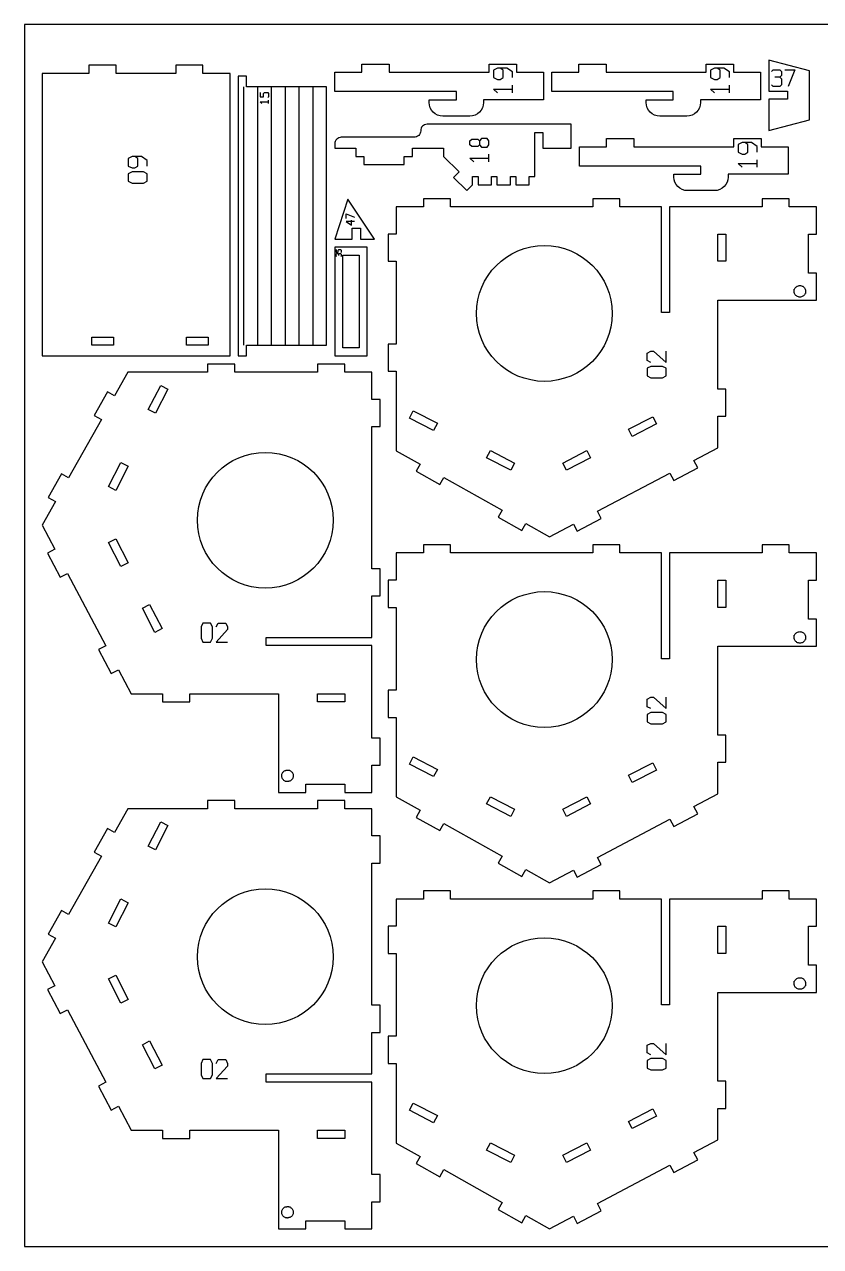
# Model space of a CAD drawing. Header units: millimetres. Extents: x 0 to 450, y 0 to 450.
# Drawn here: x 0 to 293.2, y 0 to 450 of the extents above; entities that cross this region are included whole.
import ezdxf

# ---------------------------------------------------------------- set-up
doc = ezdxf.new("R2010")
doc.units = ezdxf.units.MM
for name, color, linetype in [('CUT', 1, 'Continuous'), ('ENGRAVE', 5, 'Continuous'), ('SHEET', 8, 'Continuous')]:
    doc.layers.add(name, color=color, linetype=linetype)

msp = doc.modelspace()

# ---------------------------------------------------------------- linework, layer by layer
at = {"layer": 'CUT'}
for p, q in [((289.05, 432.95), (274.09, 436.88)), ((274.09, 436.88), (274.09, 425.44)), ((33.77, 434.95), (23.77, 434.95)), ((23.77, 434.95), (23.77, 431.95)), ((33.77, 431.95), (33.77, 434.95)), ((65.71, 434.95), (55.7, 434.95)), ((55.7, 434.95), (55.7, 431.95)), ((65.71, 431.95), (65.71, 434.95)), ((114.29, 425.25), (114.29, 432.42)), ((114.29, 432.42), (124.29, 432.42)), ((124.29, 432.42), (124.29, 435.42)), ((124.29, 435.42), (134.3, 435.42)), ((134.3, 435.42), (134.3, 432.42)), ((134.3, 432.42), (171.19, 432.42)), ((171.19, 432.42), (171.19, 435.42)), ((171.19, 435.42), (181.19, 435.42)), ((181.19, 435.42), (181.19, 432.42)), ((181.19, 432.42), (191.19, 432.42)), ((191.19, 432.42), (191.19, 422.25)), ((194.19, 425.25), (194.19, 432.42)), ((194.19, 432.42), (204.19, 432.42)), ((204.19, 432.42), (204.19, 435.42)), ((204.19, 435.42), (214.2, 435.42)), ((214.2, 435.42), (214.2, 432.42)), ((214.2, 432.42), (251.09, 432.42)), ((251.09, 432.42), (251.09, 435.42)), ((251.09, 435.42), (261.09, 435.42)), ((261.09, 435.42), (261.09, 432.42)), ((261.09, 432.42), (271.09, 432.42)), ((271.09, 432.42), (271.09, 422.25)), ((289.05, 414.92), (289.05, 432.95)), ((23.77, 431.95), (6.5, 431.95)), ((6.5, 431.95), (6.5, 327.94)), ((55.7, 431.95), (33.77, 431.95)), ((75.71, 431.95), (65.71, 431.95)), ((75.71, 327.94), (75.71, 431.95)), ((78.71, 431), (78.71, 327.94)), ((81.71, 431), (78.71, 431)), ((81.71, 426.99), (81.71, 431)), ((80.71, 426.99), (80.71, 331.94)), ((111.29, 426.99), (81.71, 426.99)), ((85.81, 426.99), (85.81, 331.94)), ((90.9, 426.99), (90.9, 331.94)), ((96, 426.99), (96, 331.94)), ((101.1, 426.99), (101.1, 331.94)), ((106.19, 426.99), (106.19, 331.94)), ((111.29, 331.94), (111.29, 426.99)), ((159.04, 425.25), (114.29, 425.25)), ((159.04, 422.25), (159.04, 425.25)), ((238.94, 425.25), (194.19, 425.25)), ((238.94, 422.25), (238.94, 425.25)), ((274.09, 425.44), (280.96, 425.44)), ((280.96, 425.44), (280.96, 422.44)), ((149.04, 421.25), (149.04, 422.25)), ((149.04, 422.25), (159.04, 422.25)), ((149.14, 420.27), (149.04, 421.25)), ((149.42, 419.33), (149.14, 420.27)), ((149.88, 418.47), (149.42, 419.33)), ((168.66, 419.33), (168.2, 418.47)), ((168.95, 420.27), (168.66, 419.33)), ((169.04, 421.25), (168.95, 420.27)), ((169.04, 422.25), (169.04, 421.25)), ((191.19, 422.25), (169.04, 422.25)), ((228.94, 421.25), (228.94, 422.25)), ((228.94, 422.25), (238.94, 422.25)), ((229.04, 420.27), (228.94, 421.25)), ((229.32, 419.33), (229.04, 420.27)), ((229.78, 418.47), (229.32, 419.33)), ((248.56, 419.33), (248.1, 418.47)), ((248.85, 420.27), (248.56, 419.33)), ((248.94, 421.25), (248.85, 420.27)), ((248.94, 422.25), (248.94, 421.25)), ((271.09, 422.25), (248.94, 422.25)), ((274.09, 422.44), (274.09, 410.99)), ((280.96, 422.44), (274.09, 422.44)), ((150.5, 417.71), (149.88, 418.47)), ((151.26, 417.09), (150.5, 417.71)), ((152.13, 416.63), (151.26, 417.09)), ((153.06, 416.34), (152.13, 416.63)), ((154.04, 416.25), (153.06, 416.34)), ((164.04, 416.25), (154.04, 416.25)), ((165.02, 416.34), (164.04, 416.25)), ((165.96, 416.63), (165.02, 416.34)), ((166.82, 417.09), (165.96, 416.63)), ((167.58, 417.71), (166.82, 417.09)), ((168.2, 418.47), (167.58, 417.71)), ((230.4, 417.71), (229.78, 418.47)), ((231.16, 417.09), (230.4, 417.71)), ((232.03, 416.63), (231.16, 417.09)), ((232.96, 416.34), (232.03, 416.63)), ((233.94, 416.25), (232.96, 416.34)), ((243.94, 416.25), (233.94, 416.25)), ((244.92, 416.34), (243.94, 416.25)), ((245.86, 416.63), (244.92, 416.34)), ((246.72, 417.09), (245.86, 416.63)), ((247.48, 417.71), (246.72, 417.09)), ((248.1, 418.47), (247.48, 417.71)), ((274.09, 410.99), (289.05, 414.92)), ((145.46, 409.5), (145.17, 409.14)), ((145.69, 409.92), (145.46, 409.5)), ((145.82, 410.37), (145.69, 409.92)), ((145.91, 410.85), (145.82, 410.37)), ((146.05, 411.77), (145.91, 411.31)), ((145.91, 411.31), (145.91, 410.85)), ((146.27, 412.18), (146.05, 411.77)), ((146.57, 412.54), (146.27, 412.18)), ((146.94, 412.84), (146.57, 412.54)), ((147.35, 413.06), (146.94, 412.84)), ((147.8, 413.2), (147.35, 413.06)), ((148.27, 413.25), (147.8, 413.2)), ((201.37, 413.25), (148.27, 413.25)), ((187.92, 410.25), (190.92, 410.25)), ((187.92, 393.96), (187.92, 410.25)), ((190.92, 410.25), (190.92, 404.44)), ((201.37, 404.44), (201.37, 413.25)), ((114.34, 406.5), (114.29, 406.04)), ((114.29, 406.04), (114.29, 404.44)), ((114.48, 406.95), (114.34, 406.5)), ((114.7, 407.37), (114.48, 406.95)), ((115, 407.73), (114.7, 407.37)), ((115.36, 408.03), (115, 407.73)), ((115.78, 408.25), (115.36, 408.03)), ((116.23, 408.39), (115.78, 408.25)), ((116.69, 408.44), (116.23, 408.39)), ((143.47, 408.44), (116.69, 408.44)), ((143.94, 408.48), (143.47, 408.44)), ((144.39, 408.62), (143.94, 408.48)), ((144.8, 408.84), (144.39, 408.62)), ((145.17, 409.14), (144.8, 408.84)), ((214.37, 404.99), (214.37, 407.99)), ((214.37, 407.99), (224.37, 407.99)), ((224.37, 407.99), (224.37, 404.99)), ((261.27, 404.99), (261.27, 407.99)), ((261.27, 407.99), (271.27, 407.99)), ((271.27, 407.99), (271.27, 404.99)), ((114.29, 404.44), (121.99, 404.44)), ((121.99, 404.44), (121.99, 401.43)), ((121.99, 401.43), (125, 401.43)), ((125, 401.43), (125, 398.43)), ((139.87, 401.43), (142.87, 401.43)), ((139.87, 398.43), (139.87, 401.43)), ((142.87, 404.44), (154.35, 404.44)), ((142.87, 401.43), (142.87, 404.44)), ((154.35, 404.44), (154.35, 401.43)), ((154.35, 401.43), (160.13, 395.77)), ((190.92, 404.44), (201.37, 404.44)), ((204.37, 397.82), (204.37, 404.99)), ((204.37, 404.99), (214.37, 404.99)), ((224.37, 404.99), (261.27, 404.99)), ((271.27, 404.99), (281.27, 404.99)), ((281.27, 404.99), (281.27, 394.82)), ((125, 398.43), (139.87, 398.43)), ((249.12, 397.82), (204.37, 397.82)), ((249.12, 394.82), (249.12, 397.82)), ((160.13, 395.77), (158.03, 393.63)), ((158.03, 393.63), (162.93, 388.82)), ((165.03, 393.96), (167.03, 393.96)), ((165.03, 390.96), (165.03, 393.96)), ((167.03, 393.96), (167.03, 390.96)), ((171.99, 393.96), (173.99, 393.96)), ((171.99, 390.96), (171.99, 393.96)), ((173.99, 393.96), (173.99, 390.96)), ((178.95, 393.96), (180.95, 393.96)), ((178.95, 390.96), (178.95, 393.96)), ((180.95, 393.96), (180.95, 390.96)), ((185.92, 393.96), (187.92, 393.96)), ((185.92, 390.96), (185.92, 393.96)), ((239.12, 393.82), (239.12, 394.82)), ((239.12, 394.82), (249.12, 394.82)), ((239.21, 392.84), (239.12, 393.82)), ((239.5, 391.9), (239.21, 392.84)), ((239.96, 391.04), (239.5, 391.9)), ((258.74, 391.9), (258.28, 391.04)), ((259.03, 392.84), (258.74, 391.9)), ((259.12, 393.82), (259.03, 392.84)), ((259.12, 394.82), (259.12, 393.82)), ((281.27, 394.82), (259.12, 394.82)), ((162.93, 388.82), (165.03, 390.96)), ((167.03, 390.96), (171.99, 390.96)), ((173.99, 390.96), (178.95, 390.96)), ((180.95, 390.96), (185.92, 390.96)), ((240.58, 390.28), (239.96, 391.04)), ((241.34, 389.66), (240.58, 390.28)), ((242.2, 389.2), (241.34, 389.66)), ((243.14, 388.91), (242.2, 389.2)), ((244.12, 388.82), (243.14, 388.91)), ((254.12, 388.82), (244.12, 388.82)), ((255.1, 388.91), (254.12, 388.82)), ((256.03, 389.2), (255.1, 388.91)), ((256.9, 389.66), (256.03, 389.2)), ((257.66, 390.28), (256.9, 389.66)), ((258.28, 391.04), (257.66, 390.28)), ((119.1, 385.69), (114.29, 370.99)), ((128.85, 370.99), (119.1, 385.69)), ((146.94, 382.82), (136.94, 382.82)), ((136.94, 382.82), (136.94, 372.82)), ((156.94, 385.82), (146.94, 385.82)), ((146.94, 385.82), (146.94, 382.82)), ((156.94, 382.82), (156.94, 385.82)), ((209.3, 382.82), (156.94, 382.82)), ((219.3, 385.82), (209.3, 385.82)), ((209.3, 385.82), (209.3, 382.82)), ((219.3, 382.82), (219.3, 385.82)), ((234.57, 382.82), (219.3, 382.82)), ((234.57, 343.88), (234.57, 382.82)), ((271.66, 382.82), (237.57, 382.82)), ((237.57, 382.82), (237.57, 343.88)), ((281.66, 385.82), (271.66, 385.82)), ((271.66, 385.82), (271.66, 382.82)), ((281.66, 382.82), (281.66, 385.82)), ((291.66, 382.82), (281.66, 382.82)), ((291.66, 372.82), (291.66, 382.82)), ((120.71, 374.99), (123.71, 374.99)), ((120.71, 370.99), (120.71, 374.99)), ((123.71, 374.99), (123.71, 370.99)), ((114.29, 370.99), (120.71, 370.99)), ((123.71, 370.99), (128.85, 370.99)), ((136.94, 372.82), (133.94, 372.82)), ((133.94, 372.82), (133.94, 362.81)), ((255.33, 372.82), (258.33, 372.82)), ((255.33, 362.81), (255.33, 372.82)), ((258.33, 372.82), (258.33, 362.81)), ((288.66, 372.82), (291.66, 372.82)), ((288.66, 358.46), (288.66, 372.82)), ((126.26, 367.99), (114.29, 367.99)), ((114.29, 367.99), (114.29, 327.94)), ((117.29, 364.99), (123.26, 364.99)), ((117.29, 330.94), (117.29, 364.99)), ((123.26, 364.99), (123.26, 330.94)), ((126.26, 327.94), (126.26, 367.99)), ((133.94, 362.81), (136.94, 362.81)), ((136.94, 362.81), (136.94, 332.29)), ((258.33, 362.81), (255.33, 362.81)), ((291.66, 358.46), (288.66, 358.46)), ((291.66, 348.46), (291.66, 358.46)), ((283.42, 351.73), (283.42, 352.01)), ((283.43, 352.01), (283.43, 352.28)), ((283.43, 351.46), (283.43, 351.73)), ((283.49, 352.28), (283.49, 352.55)), ((283.49, 351.19), (283.49, 351.46)), ((283.58, 352.55), (283.7, 352.8)), ((283.58, 350.92), (283.58, 351.19)), ((283.7, 352.8), (283.85, 353.03)), ((283.85, 353.03), (284.04, 353.23)), ((284.04, 353.23), (284.25, 353.42)), ((284.25, 353.42), (284.48, 353.57)), ((284.48, 353.57), (284.73, 353.69)), ((284.73, 353.69), (284.99, 353.78)), ((284.99, 353.78), (285.26, 353.84)), ((285.26, 353.84), (285.54, 353.86)), ((285.54, 353.86), (285.81, 353.84)), ((285.81, 353.84), (286.09, 353.78)), ((286.09, 353.78), (286.35, 353.69)), ((286.35, 353.69), (286.6, 353.57)), ((286.6, 353.57), (286.83, 353.42)), ((286.83, 353.42), (287.04, 353.23)), ((287.04, 353.23), (287.22, 353.03)), ((287.22, 353.03), (287.37, 352.8)), ((287.37, 352.8), (287.5, 352.55)), ((287.5, 352.55), (287.5, 352.28)), ((287.59, 352.28), (287.59, 352.01)), ((287.59, 351.19), (287.59, 350.92)), ((287.64, 352.01), (287.64, 351.73)), ((287.64, 351.46), (287.64, 351.19)), ((287.66, 351.73), (287.66, 351.46)), ((255.33, 348.46), (291.66, 348.46)), ((255.33, 315.74), (255.33, 348.46)), ((283.7, 350.67), (283.58, 350.92)), ((283.85, 350.44), (283.7, 350.67)), ((284.04, 350.23), (283.85, 350.44)), ((284.25, 350.05), (284.04, 350.23)), ((284.48, 349.9), (284.25, 350.05)), ((284.73, 349.77), (284.48, 349.9)), ((284.99, 349.68), (284.73, 349.77)), ((285.26, 349.63), (284.99, 349.68)), ((285.54, 349.61), (285.26, 349.63)), ((285.81, 349.63), (285.54, 349.61)), ((286.09, 349.68), (285.81, 349.63)), ((286.35, 349.77), (286.09, 349.68)), ((286.6, 349.9), (286.35, 349.77)), ((286.83, 350.05), (286.6, 349.9)), ((287.04, 350.23), (286.83, 350.05)), ((287.22, 350.44), (287.04, 350.23)), ((287.37, 350.67), (287.22, 350.44)), ((287.5, 350.92), (287.37, 350.67)), ((237.57, 343.88), (234.57, 343.88)), ((24.77, 334.89), (32.77, 334.89)), ((24.77, 331.89), (24.77, 334.89)), ((32.77, 334.89), (32.77, 331.89)), ((59.71, 334.89), (67.71, 334.89)), ((59.71, 331.89), (59.71, 334.89)), ((67.71, 334.89), (67.71, 331.89)), ((32.77, 331.89), (24.77, 331.89)), ((67.71, 331.89), (59.71, 331.89)), ((81.71, 327.94), (81.71, 331.94)), ((81.71, 331.94), (111.29, 331.94)), ((123.26, 330.94), (117.29, 330.94)), ((136.94, 332.29), (133.94, 332.29)), ((133.94, 332.29), (133.94, 322.29)), ((6.5, 327.94), (75.71, 327.94)), ((67.41, 324.94), (67.41, 321.94)), ((77.42, 324.94), (67.41, 324.94)), ((77.42, 321.94), (77.42, 324.94)), ((78.71, 327.94), (81.71, 327.94)), ((107.93, 324.94), (107.93, 321.94)), ((117.94, 324.94), (107.93, 324.94)), ((114.29, 327.94), (126.26, 327.94)), ((117.94, 321.94), (117.94, 324.94)), ((38.11, 321.94), (33.21, 313.22)), ((67.41, 321.94), (38.11, 321.94)), ((107.93, 321.94), (77.42, 321.94)), ((127.94, 321.94), (117.94, 321.94)), ((127.94, 311.94), (127.94, 321.94)), ((133.94, 322.29), (136.94, 322.29)), ((136.94, 322.29), (136.94, 292.98)), ((45.59, 308.2), (50.17, 317.09)), ((52.83, 315.72), (48.25, 306.82)), ((50.17, 317.09), (52.83, 315.72)), ((258.33, 315.74), (255.33, 315.74)), ((258.33, 305.74), (258.33, 315.74)), ((30.6, 314.68), (25.7, 305.96)), ((33.21, 313.22), (30.6, 314.68)), ((130.94, 311.94), (127.94, 311.94)), ((130.94, 301.94), (130.94, 311.94)), ((48.25, 306.82), (45.59, 308.2)), ((141.79, 305.04), (143.16, 307.71)), ((143.16, 307.71), (152.06, 303.13)), ((28.32, 304.49), (16.28, 283.02)), ((25.7, 305.96), (28.32, 304.49)), ((127.94, 249.58), (127.94, 301.94)), ((127.94, 301.94), (130.94, 301.94)), ((150.68, 300.46), (141.79, 305.04)), ((152.06, 303.13), (150.68, 300.46)), ((222.45, 300.98), (231.35, 305.56)), ((232.72, 302.89), (223.83, 298.32)), ((231.35, 305.56), (232.72, 302.89)), ((255.33, 305.74), (258.33, 305.74)), ((255.33, 294.15), (255.33, 305.74)), ((223.83, 298.32), (222.45, 300.98)), ((136.94, 292.98), (145.66, 288.09)), ((170.18, 290.42), (171.56, 293.09)), ((171.56, 293.09), (180.45, 288.51)), ((198.23, 288.51), (207.13, 293.09)), ((207.13, 293.09), (208.5, 290.42)), ((246.49, 289.48), (255.33, 294.15)), ((30.96, 279.81), (35.54, 288.7)), ((35.54, 288.7), (38.21, 287.32)), ((145.66, 288.09), (144.2, 285.47)), ((179.08, 285.84), (170.18, 290.42)), ((180.45, 288.51), (179.08, 285.84)), ((199.61, 285.84), (198.23, 288.51)), ((208.5, 290.42), (199.61, 285.84)), ((247.91, 286.79), (246.49, 289.48)), ((13.67, 284.49), (8.77, 275.77)), ((16.28, 283.02), (13.67, 284.49)), ((38.21, 287.32), (33.63, 278.43)), ((144.2, 285.47), (152.92, 280.58)), ((210.99, 270.72), (237.65, 284.81)), ((237.65, 284.81), (239.07, 282.12)), ((239.07, 282.12), (247.91, 286.79)), ((33.63, 278.43), (30.96, 279.81)), ((152.92, 280.58), (154.39, 283.2)), ((154.39, 283.2), (175.86, 271.16)), ((8.77, 275.77), (11.39, 274.3)), ((11.39, 274.3), (6.5, 265.58)), ((175.86, 271.16), (174.39, 268.54)), ((212.39, 268.07), (210.99, 270.72)), ((6.5, 265.58), (11.17, 256.73)), ((174.39, 268.54), (183.11, 263.65)), ((183.11, 263.65), (184.58, 266.27)), ((184.58, 266.27), (193.31, 261.38)), ((193.31, 261.38), (202.15, 266.05)), ((202.15, 266.05), (203.55, 263.4)), ((203.55, 263.4), (212.39, 268.07)), ((11.17, 256.73), (8.52, 255.33)), ((30.96, 259.27), (33.63, 260.65)), ((35.54, 250.38), (30.96, 259.27)), ((33.63, 260.65), (38.21, 251.76)), ((156.94, 258.38), (146.94, 258.38)), ((146.94, 258.38), (146.94, 255.38)), ((156.94, 255.38), (156.94, 258.38)), ((219.3, 258.38), (209.3, 258.38)), ((209.3, 258.38), (209.3, 255.38)), ((219.3, 255.38), (219.3, 258.38)), ((281.66, 258.38), (271.66, 258.38)), ((271.66, 258.38), (271.66, 255.38)), ((281.66, 255.38), (281.66, 258.38)), ((8.52, 255.33), (13.19, 246.49)), ((146.94, 255.38), (136.94, 255.38)), ((136.94, 255.38), (136.94, 245.38)), ((209.3, 255.38), (156.94, 255.38)), ((234.57, 255.38), (219.3, 255.38)), ((234.57, 216.44), (234.57, 255.38)), ((271.66, 255.38), (237.57, 255.38)), ((237.57, 255.38), (237.57, 216.44)), ((291.66, 255.38), (281.66, 255.38)), ((291.66, 245.38), (291.66, 255.38)), ((13.19, 246.49), (15.85, 247.89)), ((15.85, 247.89), (29.93, 221.24)), ((38.21, 251.76), (35.54, 250.38)), ((130.94, 249.58), (127.94, 249.58)), ((130.94, 239.58), (130.94, 249.58)), ((136.94, 245.38), (133.94, 245.38)), ((133.94, 245.38), (133.94, 235.37)), ((255.33, 245.38), (258.33, 245.38)), ((255.33, 235.37), (255.33, 245.38)), ((258.33, 245.38), (258.33, 235.37)), ((288.66, 245.38), (291.66, 245.38)), ((288.66, 231.02), (288.66, 245.38)), ((127.94, 224.31), (127.94, 239.58)), ((127.94, 239.58), (130.94, 239.58)), ((43.44, 235.05), (46.1, 236.43)), ((48.02, 226.16), (43.44, 235.05)), ((46.1, 236.43), (50.68, 227.54)), ((133.94, 235.37), (136.94, 235.37)), ((136.94, 235.37), (136.94, 204.86)), ((258.33, 235.37), (255.33, 235.37)), ((291.66, 231.02), (288.66, 231.02)), ((291.66, 221.02), (291.66, 231.02)), ((50.68, 227.54), (48.02, 226.16)), ((283.49, 224.84), (283.49, 225.11)), ((283.58, 225.11), (283.7, 225.36)), ((283.7, 225.36), (283.85, 225.59)), ((283.85, 225.59), (284.04, 225.8)), ((284.04, 225.8), (284.25, 225.98)), ((284.25, 225.98), (284.48, 226.13)), ((284.48, 226.13), (284.73, 226.26)), ((284.73, 226.26), (284.99, 226.34)), ((284.99, 226.34), (285.26, 226.4)), ((285.26, 226.4), (285.54, 226.42)), ((285.54, 226.42), (285.81, 226.4)), ((285.81, 226.4), (286.09, 226.34)), ((286.09, 226.34), (286.35, 226.26)), ((286.35, 226.26), (286.6, 226.13)), ((286.6, 226.13), (286.83, 225.98)), ((286.83, 225.98), (287.04, 225.8)), ((287.04, 225.8), (287.22, 225.59)), ((287.22, 225.59), (287.37, 225.36)), ((287.37, 225.36), (287.5, 225.11)), ((287.5, 225.11), (287.5, 224.84)), ((29.93, 221.24), (27.24, 219.81)), ((89, 221.31), (89, 224.31)), ((89, 224.31), (127.94, 224.31)), ((127.94, 221.31), (89, 221.31)), ((127.94, 187.22), (127.94, 221.31)), ((255.33, 221.02), (291.66, 221.02)), ((255.33, 188.3), (255.33, 221.02)), ((283.42, 224.3), (283.42, 224.57)), ((283.43, 224.57), (283.43, 224.84)), ((283.43, 224.02), (283.43, 224.3)), ((283.49, 223.75), (283.49, 224.02)), ((283.58, 223.48), (283.58, 223.75)), ((283.7, 223.23), (283.58, 223.48)), ((283.85, 223), (283.7, 223.23)), ((284.04, 222.8), (283.85, 223)), ((284.25, 222.61), (284.04, 222.8)), ((284.48, 222.46), (284.25, 222.61)), ((284.73, 222.34), (284.48, 222.46)), ((284.99, 222.25), (284.73, 222.34)), ((285.26, 222.19), (284.99, 222.25)), ((285.54, 222.17), (285.26, 222.19)), ((285.81, 222.19), (285.54, 222.17)), ((286.09, 222.25), (285.81, 222.19)), ((286.35, 222.34), (286.09, 222.25)), ((286.6, 222.46), (286.35, 222.34)), ((286.83, 222.61), (286.6, 222.46)), ((287.04, 222.8), (286.83, 222.61)), ((287.22, 223), (287.04, 222.8)), ((287.37, 223.23), (287.22, 223)), ((287.5, 223.48), (287.37, 223.23)), ((287.59, 224.84), (287.59, 224.57)), ((287.59, 223.75), (287.59, 223.48)), ((287.64, 224.57), (287.64, 224.3)), ((287.64, 224.02), (287.64, 223.75)), ((287.66, 224.3), (287.66, 224.02)), ((27.24, 219.81), (31.91, 210.97)), ((237.57, 216.44), (234.57, 216.44)), ((31.91, 210.97), (34.6, 212.39)), ((34.6, 212.39), (39.28, 203.55)), ((39.28, 203.55), (50.86, 203.55)), ((50.86, 203.55), (50.86, 200.55)), ((60.86, 200.55), (60.86, 203.55)), ((60.86, 203.55), (93.58, 203.55)), ((93.58, 203.55), (93.58, 167.22)), ((107.93, 200.55), (107.93, 203.55)), ((107.93, 203.55), (117.94, 203.55)), ((117.94, 203.55), (117.94, 200.55)), ((136.94, 204.86), (133.94, 204.86)), ((133.94, 204.86), (133.94, 194.85)), ((50.86, 200.55), (60.86, 200.55)), ((117.94, 200.55), (107.93, 200.55)), ((133.94, 194.85), (136.94, 194.85)), ((136.94, 194.85), (136.94, 165.54)), ((130.94, 187.22), (127.94, 187.22)), ((130.94, 177.22), (130.94, 187.22)), ((258.33, 188.3), (255.33, 188.3)), ((258.33, 178.3), (258.33, 188.3)), ((141.79, 177.6), (143.16, 180.27)), ((143.16, 180.27), (152.06, 175.69)), ((127.94, 167.22), (127.94, 177.22)), ((127.94, 177.22), (130.94, 177.22)), ((150.68, 173.03), (141.79, 177.6)), ((152.06, 175.69), (150.68, 173.03)), ((222.45, 173.54), (231.35, 178.12)), ((231.35, 178.12), (232.72, 175.46)), ((255.33, 178.3), (258.33, 178.3)), ((255.33, 166.71), (255.33, 178.3)), ((94.73, 173.34), (94.75, 173.62)), ((94.75, 173.07), (94.73, 173.34)), ((94.75, 173.62), (94.81, 173.89)), ((94.81, 172.79), (94.75, 173.07)), ((94.81, 173.89), (94.9, 174.16)), ((94.9, 172.53), (94.81, 172.79)), ((94.9, 174.16), (95.02, 174.4)), ((95.02, 172.28), (94.9, 172.53)), ((95.02, 174.4), (95.17, 174.64)), ((95.17, 172.05), (95.02, 172.28)), ((95.17, 174.64), (95.36, 174.84)), ((95.36, 171.84), (95.17, 172.05)), ((95.36, 174.84), (95.56, 175.03)), ((95.56, 171.66), (95.36, 171.84)), ((95.56, 175.03), (95.8, 175.18)), ((95.8, 171.51), (95.56, 171.66)), ((95.8, 175.18), (96.04, 175.3)), ((96.04, 171.38), (95.8, 171.51)), ((96.04, 175.3), (96.31, 175.3)), ((96.31, 171.29), (96.04, 171.29)), ((96.31, 175.39), (96.58, 175.39)), ((96.58, 171.24), (96.31, 171.24)), ((96.58, 175.45), (96.86, 175.45)), ((96.86, 171.22), (96.58, 171.22)), ((96.86, 175.47), (97.13, 175.47)), ((97.13, 171.24), (96.86, 171.24)), ((97.13, 175.45), (97.41, 175.45)), ((97.41, 171.29), (97.13, 171.29)), ((97.41, 175.39), (97.67, 175.39)), ((97.67, 171.38), (97.41, 171.38)), ((97.67, 175.3), (97.92, 175.18)), ((97.92, 171.51), (97.67, 171.38)), ((97.92, 175.18), (98.15, 175.03)), ((98.15, 171.66), (97.92, 171.51)), ((98.15, 175.03), (98.36, 174.84)), ((98.36, 171.84), (98.15, 171.66)), ((98.36, 174.84), (98.54, 174.64)), ((98.54, 172.05), (98.36, 171.84)), ((98.54, 174.64), (98.69, 174.4)), ((98.69, 172.28), (98.54, 172.05)), ((98.69, 174.4), (98.82, 174.16)), ((98.82, 172.53), (98.69, 172.28)), ((98.82, 174.16), (98.91, 173.89)), ((98.91, 172.79), (98.82, 172.53)), ((98.91, 173.89), (98.96, 173.62)), ((98.96, 173.07), (98.91, 172.79)), ((98.96, 173.62), (98.98, 173.34)), ((98.98, 173.34), (98.96, 173.07)), ((223.83, 170.88), (222.45, 173.54)), ((232.72, 175.46), (223.83, 170.88)), ((93.58, 167.22), (103.58, 167.22)), ((103.58, 167.22), (103.58, 170.22)), ((103.58, 170.22), (117.94, 170.22)), ((117.94, 170.22), (117.94, 167.22)), ((117.94, 167.22), (127.94, 167.22)), ((246.49, 162.04), (255.33, 166.71)), ((67.41, 164.22), (67.41, 161.22)), ((77.42, 164.22), (67.41, 164.22)), ((77.42, 161.22), (77.42, 164.22)), ((107.93, 164.22), (107.93, 161.22)), ((117.94, 164.22), (107.93, 164.22)), ((117.94, 161.22), (117.94, 164.22)), ((136.94, 165.54), (145.66, 160.65)), ((170.18, 162.98), (171.56, 165.65)), ((179.08, 158.4), (170.18, 162.98)), ((171.56, 165.65), (180.45, 161.07)), ((198.23, 161.07), (207.13, 165.65)), ((208.5, 162.98), (199.61, 158.4)), ((207.13, 165.65), (208.5, 162.98)), ((247.91, 159.35), (246.49, 162.04)), ((38.11, 161.22), (33.21, 152.5)), ((67.41, 161.22), (38.11, 161.22)), ((107.93, 161.22), (77.42, 161.22)), ((127.94, 161.22), (117.94, 161.22)), ((127.94, 151.22), (127.94, 161.22)), ((145.66, 160.65), (144.2, 158.04)), ((144.2, 158.04), (152.92, 153.14)), ((180.45, 161.07), (179.08, 158.4)), ((199.61, 158.4), (198.23, 161.07)), ((239.07, 154.68), (247.91, 159.35)), ((30.6, 153.96), (25.7, 145.24)), ((33.21, 152.5), (30.6, 153.96)), ((45.59, 147.48), (50.17, 156.37)), ((52.83, 155), (48.25, 146.1)), ((50.17, 156.37), (52.83, 155)), ((152.92, 153.14), (154.39, 155.76)), ((154.39, 155.76), (175.86, 143.72)), ((210.99, 143.28), (237.65, 157.37)), ((237.65, 157.37), (239.07, 154.68)), ((130.94, 151.22), (127.94, 151.22)), ((130.94, 141.22), (130.94, 151.22)), ((25.7, 145.24), (28.32, 143.77)), ((48.25, 146.1), (45.59, 147.48)), ((28.32, 143.77), (16.28, 122.3)), ((127.94, 88.86), (127.94, 141.22)), ((127.94, 141.22), (130.94, 141.22)), ((175.86, 143.72), (174.39, 141.11)), ((174.39, 141.11), (183.11, 136.21)), ((203.55, 135.96), (212.39, 140.63)), ((212.39, 140.63), (210.99, 143.28)), ((183.11, 136.21), (184.58, 138.83)), ((184.58, 138.83), (193.31, 133.94)), ((193.31, 133.94), (202.15, 138.61)), ((202.15, 138.61), (203.55, 135.96)), ((156.94, 130.94), (146.94, 130.94)), ((146.94, 130.94), (146.94, 127.94)), ((156.94, 127.94), (156.94, 130.94)), ((219.3, 130.94), (209.3, 130.94)), ((209.3, 130.94), (209.3, 127.94)), ((219.3, 127.94), (219.3, 130.94)), ((281.66, 130.94), (271.66, 130.94)), ((271.66, 130.94), (271.66, 127.94)), ((281.66, 127.94), (281.66, 130.94)), ((30.96, 119.08), (35.54, 127.98)), ((38.21, 126.6), (33.63, 117.71)), ((35.54, 127.98), (38.21, 126.6)), ((146.94, 127.94), (136.94, 127.94)), ((136.94, 127.94), (136.94, 117.94)), ((209.3, 127.94), (156.94, 127.94)), ((234.57, 127.94), (219.3, 127.94)), ((234.57, 89), (234.57, 127.94)), ((271.66, 127.94), (237.57, 127.94)), ((237.57, 127.94), (237.57, 89)), ((291.66, 127.94), (281.66, 127.94)), ((291.66, 117.94), (291.66, 127.94)), ((13.67, 123.77), (8.77, 115.05)), ((16.28, 122.3), (13.67, 123.77)), ((33.63, 117.71), (30.96, 119.08)), ((136.94, 117.94), (133.94, 117.94)), ((133.94, 117.94), (133.94, 107.93)), ((255.33, 117.94), (258.33, 117.94)), ((255.33, 107.93), (255.33, 117.94)), ((258.33, 117.94), (258.33, 107.93)), ((288.66, 117.94), (291.66, 117.94)), ((288.66, 103.58), (288.66, 117.94)), ((11.39, 113.58), (6.5, 104.85)), ((8.77, 115.05), (11.39, 113.58)), ((6.5, 104.85), (11.17, 96.01)), ((133.94, 107.93), (136.94, 107.93)), ((136.94, 107.93), (136.94, 77.42)), ((258.33, 107.93), (255.33, 107.93)), ((291.66, 103.58), (288.66, 103.58)), ((291.66, 93.58), (291.66, 103.58)), ((30.96, 98.55), (33.63, 99.93)), ((33.63, 99.93), (38.21, 91.03)), ((11.17, 96.01), (8.52, 94.61)), ((8.52, 94.61), (13.19, 85.77)), ((35.54, 89.66), (30.96, 98.55)), ((283.42, 96.86), (283.42, 97.13)), ((283.43, 97.13), (283.43, 97.41)), ((283.43, 96.58), (283.43, 96.86)), ((283.49, 97.41), (283.49, 97.67)), ((283.49, 96.31), (283.49, 96.58)), ((283.58, 97.67), (283.7, 97.92)), ((283.58, 96.04), (283.58, 96.31)), ((283.7, 95.8), (283.58, 96.04)), ((283.7, 97.92), (283.85, 98.15)), ((283.85, 95.56), (283.7, 95.8)), ((283.85, 98.15), (284.04, 98.36)), ((284.04, 95.36), (283.85, 95.56)), ((284.04, 98.36), (284.25, 98.54)), ((284.25, 95.17), (284.04, 95.36)), ((284.25, 98.54), (284.48, 98.69)), ((284.48, 95.02), (284.25, 95.17)), ((284.48, 98.69), (284.73, 98.82)), ((284.73, 94.9), (284.48, 95.02)), ((284.73, 98.82), (284.99, 98.91)), ((284.99, 94.81), (284.73, 94.9)), ((284.99, 98.91), (285.26, 98.96)), ((285.26, 94.75), (284.99, 94.81)), ((285.26, 98.96), (285.54, 98.98)), ((285.54, 94.73), (285.26, 94.75)), ((285.54, 98.98), (285.81, 98.96)), ((285.81, 94.75), (285.54, 94.73)), ((285.81, 98.96), (286.09, 98.91)), ((286.09, 94.81), (285.81, 94.75)), ((286.09, 98.91), (286.35, 98.82)), ((286.35, 94.9), (286.09, 94.81)), ((286.35, 98.82), (286.6, 98.69)), ((286.6, 95.02), (286.35, 94.9)), ((286.6, 98.69), (286.83, 98.54)), ((286.83, 95.17), (286.6, 95.02)), ((286.83, 98.54), (287.04, 98.36)), ((287.04, 95.36), (286.83, 95.17)), ((287.04, 98.36), (287.22, 98.15)), ((287.22, 95.56), (287.04, 95.36)), ((287.22, 98.15), (287.37, 97.92)), ((287.37, 95.8), (287.22, 95.56)), ((287.37, 97.92), (287.5, 97.67)), ((287.5, 96.04), (287.37, 95.8)), ((287.5, 97.67), (287.5, 97.41)), ((287.59, 97.41), (287.59, 97.13)), ((287.59, 96.31), (287.59, 96.04)), ((287.64, 97.13), (287.64, 96.86)), ((287.64, 96.58), (287.64, 96.31)), ((287.66, 96.86), (287.66, 96.58)), ((38.21, 91.03), (35.54, 89.66)), ((255.33, 93.58), (291.66, 93.58)), ((255.33, 60.86), (255.33, 93.58)), ((13.19, 85.77), (15.85, 87.17)), ((15.85, 87.17), (29.93, 60.51)), ((130.94, 88.86), (127.94, 88.86)), ((130.94, 78.86), (130.94, 88.86)), ((237.57, 89), (234.57, 89)), ((127.94, 63.59), (127.94, 78.86)), ((127.94, 78.86), (130.94, 78.86)), ((136.94, 77.42), (133.94, 77.42)), ((133.94, 77.42), (133.94, 67.41)), ((43.44, 74.33), (46.1, 75.71)), ((48.02, 65.44), (43.44, 74.33)), ((46.1, 75.71), (50.68, 66.82)), ((50.68, 66.82), (48.02, 65.44)), ((89, 60.59), (89, 63.59)), ((89, 63.59), (127.94, 63.59)), ((133.94, 67.41), (136.94, 67.41)), ((136.94, 67.41), (136.94, 38.11)), ((29.93, 60.51), (27.24, 59.09)), ((27.24, 59.09), (31.91, 50.25)), ((127.94, 60.59), (89, 60.59)), ((127.94, 26.5), (127.94, 60.59)), ((258.33, 60.86), (255.33, 60.86)), ((258.33, 50.86), (258.33, 60.86)), ((31.91, 50.25), (34.6, 51.67)), ((34.6, 51.67), (39.28, 42.83)), ((141.79, 50.17), (143.16, 52.83)), ((150.68, 45.59), (141.79, 50.17)), ((143.16, 52.83), (152.06, 48.25)), ((222.45, 46.1), (231.35, 50.68)), ((231.35, 50.68), (232.72, 48.02)), ((255.33, 50.86), (258.33, 50.86)), ((255.33, 39.28), (255.33, 50.86)), ((152.06, 48.25), (150.68, 45.59)), ((223.83, 43.44), (222.45, 46.1)), ((232.72, 48.02), (223.83, 43.44)), ((39.28, 42.83), (50.86, 42.83)), ((50.86, 42.83), (50.86, 39.83)), ((60.86, 39.83), (60.86, 42.83)), ((60.86, 42.83), (93.58, 42.83)), ((93.58, 42.83), (93.58, 6.5)), ((107.93, 39.83), (107.93, 42.83)), ((107.93, 42.83), (117.94, 42.83)), ((117.94, 42.83), (117.94, 39.83)), ((50.86, 39.83), (60.86, 39.83)), ((117.94, 39.83), (107.93, 39.83)), ((136.94, 38.11), (145.66, 33.21)), ((170.18, 35.54), (171.56, 38.21)), ((171.56, 38.21), (180.45, 33.63)), ((198.23, 33.63), (207.13, 38.21)), ((207.13, 38.21), (208.5, 35.54)), ((246.49, 34.6), (255.33, 39.28)), ((145.66, 33.21), (144.2, 30.6)), ((179.08, 30.96), (170.18, 35.54)), ((180.45, 33.63), (179.08, 30.96)), ((199.61, 30.96), (198.23, 33.63)), ((208.5, 35.54), (199.61, 30.96)), ((239.07, 27.24), (247.91, 31.91)), ((247.91, 31.91), (246.49, 34.6)), ((144.2, 30.6), (152.92, 25.7)), ((152.92, 25.7), (154.39, 28.32)), ((154.39, 28.32), (175.86, 16.28)), ((210.99, 15.85), (237.65, 29.93)), ((237.65, 29.93), (239.07, 27.24)), ((130.94, 26.5), (127.94, 26.5)), ((130.94, 16.5), (130.94, 26.5)), ((94.9, 13.43), (95.02, 13.68)), ((95.02, 13.68), (95.17, 13.91)), ((95.17, 13.91), (95.36, 14.12)), ((95.36, 14.12), (95.56, 14.31)), ((95.56, 14.31), (95.8, 14.46)), ((95.8, 14.46), (96.04, 14.58)), ((96.04, 14.58), (96.31, 14.58)), ((96.31, 14.67), (96.58, 14.67)), ((96.58, 14.73), (96.86, 14.73)), ((96.86, 14.74), (97.13, 14.74)), ((97.13, 14.73), (97.41, 14.73)), ((97.41, 14.67), (97.67, 14.67)), ((97.67, 14.58), (97.92, 14.46)), ((97.92, 14.46), (98.15, 14.31)), ((98.15, 14.31), (98.36, 14.12)), ((98.36, 14.12), (98.54, 13.91)), ((98.54, 13.91), (98.69, 13.68)), ((98.69, 13.68), (98.82, 13.43)), ((127.94, 6.5), (127.94, 16.5)), ((127.94, 16.5), (130.94, 16.5)), ((175.86, 16.28), (174.39, 13.67)), ((174.39, 13.67), (183.11, 8.77)), ((212.39, 13.19), (210.99, 15.85)), ((94.73, 12.62), (94.75, 12.9)), ((94.75, 12.35), (94.73, 12.62)), ((94.75, 12.9), (94.81, 13.17)), ((94.81, 12.07), (94.75, 12.35)), ((94.81, 13.17), (94.9, 13.43)), ((94.9, 11.81), (94.81, 12.07)), ((95.02, 11.56), (94.9, 11.81)), ((95.17, 11.33), (95.02, 11.56)), ((95.36, 11.12), (95.17, 11.33)), ((95.56, 10.94), (95.36, 11.12)), ((95.8, 10.79), (95.56, 10.94)), ((96.04, 10.66), (95.8, 10.79)), ((96.31, 10.57), (96.04, 10.57)), ((96.58, 10.52), (96.31, 10.52)), ((96.86, 10.5), (96.58, 10.5)), ((97.13, 10.52), (96.86, 10.52)), ((97.41, 10.57), (97.13, 10.57)), ((97.67, 10.66), (97.41, 10.66)), ((97.92, 10.79), (97.67, 10.66)), ((98.15, 10.94), (97.92, 10.79)), ((98.36, 11.12), (98.15, 10.94)), ((98.54, 11.33), (98.36, 11.12)), ((98.69, 11.56), (98.54, 11.33)), ((98.82, 11.81), (98.69, 11.56)), ((98.82, 13.43), (98.91, 13.17)), ((98.91, 12.07), (98.82, 11.81)), ((98.91, 13.17), (98.96, 12.9)), ((98.96, 12.35), (98.91, 12.07)), ((98.96, 12.9), (98.98, 12.62)), ((98.98, 12.62), (98.96, 12.35)), ((103.58, 6.5), (103.58, 9.5)), ((103.58, 9.5), (117.94, 9.5)), ((117.94, 9.5), (117.94, 6.5)), ((183.11, 8.77), (184.58, 11.39)), ((184.58, 11.39), (193.31, 6.5)), ((193.31, 6.5), (202.15, 11.17)), ((202.15, 11.17), (203.55, 8.52)), ((203.55, 8.52), (212.39, 13.19)), ((93.58, 6.5), (103.58, 6.5)), ((117.94, 6.5), (127.94, 6.5))]:
    msp.add_line(p, q, dxfattribs=at)
for centre in [(191.45, 343.58), (88.71, 267.43), (191.45, 216.15), (88.71, 106.71), (191.45, 88.71)]:
    msp.add_circle(centre, 25, dxfattribs=at)
at = {"layer": 'ENGRAVE'}
for p, q in [((174.18, 433.92), (172.78, 433.22)), ((172.78, 433.22), (172.78, 430.42)), ((177.68, 433.92), (174.18, 433.92)), ((176.28, 433.22), (175.23, 433.92)), ((176.28, 430.42), (176.28, 433.22)), ((179.78, 432.52), (177.68, 433.92)), ((179.78, 430.42), (179.78, 432.52)), ((254.08, 433.92), (252.68, 433.22)), ((252.68, 433.22), (252.68, 430.42)), ((257.58, 433.92), (254.08, 433.92)), ((256.18, 433.22), (255.13, 433.92)), ((256.18, 430.42), (256.18, 433.22)), ((259.68, 432.52), (257.58, 433.92)), ((259.68, 430.42), (259.68, 432.52)), ((275.13, 432.71), (275.74, 433.32)), ((275.74, 433.32), (278.19, 433.32)), ((278.19, 433.32), (278.8, 432.71)), ((278.8, 432.71), (278.8, 431.24)), ((280.03, 433.32), (283.7, 433.32)), ((283.7, 433.32), (281.25, 427.2)), ((172.78, 430.42), (174.18, 429.72)), ((174.18, 429.72), (175.23, 429.72)), ((175.23, 429.72), (176.28, 430.42)), ((179.78, 424.82), (179.78, 427.62)), ((252.68, 430.42), (254.08, 429.72)), ((254.08, 429.72), (255.13, 429.72)), ((255.13, 429.72), (256.18, 430.42)), ((259.68, 424.82), (259.68, 427.62)), ((275.74, 427.2), (275.13, 427.81)), ((278.19, 430.63), (276.35, 430.63)), ((278.8, 431.24), (278.19, 430.63)), ((278.19, 430.63), (278.8, 430.01)), ((278.8, 427.81), (278.19, 427.2)), ((278.8, 430.01), (278.8, 427.81)), ((86.84, 424.92), (86.84, 423.39)), ((86.84, 423.39), (88.06, 423.39)), ((88.06, 424.62), (88.37, 424.92)), ((88.06, 423.39), (88.06, 424.62)), ((88.37, 424.92), (89.6, 424.92)), ((89.6, 424.92), (89.9, 424.62)), ((89.9, 423.39), (89.6, 423.08)), ((89.9, 424.62), (89.9, 423.39)), ((174.18, 424.82), (172.78, 426.22)), ((172.78, 426.22), (179.78, 426.22)), ((254.08, 424.82), (252.68, 426.22)), ((252.68, 426.22), (259.68, 426.22)), ((278.19, 427.2), (275.74, 427.2)), ((87.45, 420.94), (86.84, 421.55)), ((86.84, 421.55), (89.9, 421.55)), ((89.9, 420.94), (89.9, 422.16)), ((164.05, 407.1), (164.75, 407.8)), ((164.05, 405.7), (164.05, 407.1)), ((164.75, 405), (164.05, 405.7)), ((164.75, 407.8), (166.99, 407.8)), ((166.99, 405), (164.75, 405)), ((166.99, 407.8), (167.55, 407.1)), ((167.55, 405.7), (166.99, 405)), ((168.25, 408.01), (167.55, 407.1)), ((167.55, 407.1), (167.55, 405.7)), ((167.55, 405.7), (168.25, 404.79)), ((170.35, 408.01), (168.25, 408.01)), ((171.05, 407.1), (170.35, 408.01)), ((170.35, 404.79), (171.05, 405.7)), ((171.05, 405.7), (171.05, 407.1)), ((264.26, 406.49), (262.86, 405.79)), ((262.86, 405.79), (262.86, 402.99)), ((267.76, 406.49), (264.26, 406.49)), ((266.36, 405.79), (265.31, 406.49)), ((266.36, 402.99), (266.36, 405.79)), ((269.86, 405.09), (267.76, 406.49)), ((269.86, 402.99), (269.86, 405.09)), ((39.61, 401.35), (38.21, 400.65)), ((38.21, 400.65), (38.21, 397.85)), ((43.11, 401.35), (39.61, 401.35)), ((41.71, 400.65), (40.66, 401.35)), ((41.71, 397.85), (41.71, 400.65)), ((45.21, 399.95), (43.11, 401.35)), ((165.45, 399.4), (164.05, 400.8)), ((164.05, 400.8), (171.05, 400.8)), ((168.25, 404.79), (170.35, 404.79)), ((171.05, 399.4), (171.05, 402.2)), ((262.86, 402.99), (264.26, 402.29)), ((264.26, 402.29), (265.31, 402.29)), ((265.31, 402.29), (266.36, 402.99)), ((38.21, 397.85), (39.61, 397.15)), ((39.61, 397.15), (40.66, 397.15)), ((40.66, 397.15), (41.71, 397.85)), ((45.21, 397.85), (45.21, 399.95)), ((264.26, 397.39), (262.86, 398.79)), ((262.86, 398.79), (269.86, 398.79)), ((269.86, 397.39), (269.86, 400.19)), ((39.61, 395.75), (38.21, 395.05)), ((38.21, 395.05), (38.21, 392.25)), ((38.21, 392.25), (39.61, 391.55)), ((43.81, 395.75), (39.61, 395.75)), ((39.61, 391.55), (43.81, 391.55)), ((45.21, 395.05), (43.81, 395.75)), ((43.81, 391.55), (45.21, 392.25)), ((45.21, 392.25), (45.21, 395.05)), ((118.47, 378.49), (118.47, 380.3)), ((118.47, 380.3), (121.48, 379.09)), ((121.48, 377.44), (118.47, 377.44)), ((118.47, 377.44), (120.42, 376.08)), ((120.42, 376.08), (120.42, 377.89)), ((114.79, 367.11), (114.79, 366.18)), ((114.79, 366.18), (115.53, 366.18)), ((114.79, 365.44), (114.98, 365.63)), ((114.79, 364.7), (114.79, 365.44)), ((114.98, 364.51), (114.79, 364.7)), ((114.98, 365.63), (115.42, 365.63)), ((115.42, 365.63), (115.61, 365.44)), ((115.53, 366.93), (115.72, 367.11)), ((115.53, 366.18), (115.53, 366.93)), ((115.61, 365.44), (115.79, 365.63)), ((115.61, 365.44), (115.61, 364.88)), ((115.72, 367.11), (116.46, 367.11)), ((115.79, 365.63), (116.46, 365.63)), ((116.46, 367.11), (116.65, 366.93)), ((116.65, 366.18), (116.46, 366)), ((116.46, 365.63), (116.65, 365.44)), ((116.65, 364.7), (116.46, 364.51)), ((116.65, 366.93), (116.65, 366.18)), ((116.65, 365.44), (116.65, 364.7)), ((229.32, 329.01), (230.72, 329.71)), ((229.32, 326.21), (229.32, 329.01)), ((230.72, 329.71), (231.7, 329.71)), ((231.7, 329.71), (236.32, 325.51)), ((236.32, 325.51), (236.32, 329.71)), ((230.72, 325.51), (229.32, 326.21)), ((230.72, 324.11), (229.32, 323.41)), ((234.92, 324.11), (230.72, 324.11)), ((236.32, 323.41), (234.92, 324.11)), ((229.32, 323.41), (229.32, 320.61)), ((229.32, 320.61), (230.72, 319.91)), ((230.72, 319.91), (234.92, 319.91)), ((234.92, 319.91), (236.32, 320.61)), ((236.32, 320.61), (236.32, 323.41)), ((65.73, 229.56), (65.03, 228.16)), ((68.53, 229.56), (65.73, 229.56)), ((69.23, 228.16), (68.53, 229.56)), ((70.63, 228.16), (71.33, 229.56)), ((71.33, 229.56), (74.13, 229.56)), ((74.13, 229.56), (74.83, 228.16)), ((65.03, 228.16), (65.03, 223.96)), ((69.23, 223.96), (69.23, 228.16)), ((74.83, 227.18), (70.63, 222.56)), ((74.83, 228.16), (74.83, 227.18)), ((65.03, 223.96), (65.73, 222.56)), ((65.73, 222.56), (68.53, 222.56)), ((68.53, 222.56), (69.23, 223.96)), ((70.63, 222.56), (74.83, 222.56)), ((229.32, 201.57), (230.72, 202.27)), ((229.32, 198.77), (229.32, 201.57)), ((230.72, 198.07), (229.32, 198.77)), ((230.72, 202.27), (231.7, 202.27)), ((231.7, 202.27), (236.32, 198.07)), ((236.32, 198.07), (236.32, 202.27)), ((230.72, 196.67), (229.32, 195.97)), ((229.32, 195.97), (229.32, 193.17)), ((234.92, 196.67), (230.72, 196.67)), ((236.32, 195.97), (234.92, 196.67)), ((236.32, 193.17), (236.32, 195.97)), ((229.32, 193.17), (230.72, 192.47)), ((230.72, 192.47), (234.92, 192.47)), ((234.92, 192.47), (236.32, 193.17)), ((229.32, 74.13), (230.72, 74.83)), ((229.32, 71.33), (229.32, 74.13)), ((230.72, 74.83), (231.7, 74.83)), ((231.7, 74.83), (236.32, 70.63)), ((236.32, 70.63), (236.32, 74.83)), ((65.73, 68.84), (65.03, 67.44)), ((68.53, 68.84), (65.73, 68.84)), ((69.23, 67.44), (68.53, 68.84)), ((70.63, 67.44), (71.33, 68.84)), ((71.33, 68.84), (74.13, 68.84)), ((74.13, 68.84), (74.83, 67.44)), ((230.72, 70.63), (229.32, 71.33)), ((230.72, 69.23), (229.32, 68.53)), ((229.32, 68.53), (229.32, 65.73)), ((234.92, 69.23), (230.72, 69.23)), ((236.32, 68.53), (234.92, 69.23)), ((236.32, 65.73), (236.32, 68.53)), ((65.03, 67.44), (65.03, 63.24)), ((65.03, 63.24), (65.73, 61.84)), ((68.53, 61.84), (69.23, 63.24)), ((69.23, 63.24), (69.23, 67.44)), ((74.83, 66.46), (70.63, 61.84)), ((74.83, 67.44), (74.83, 66.46)), ((229.32, 65.73), (230.72, 65.03)), ((230.72, 65.03), (234.92, 65.03)), ((234.92, 65.03), (236.32, 65.73)), ((65.73, 61.84), (68.53, 61.84)), ((70.63, 61.84), (74.83, 61.84))]:
    msp.add_line(p, q, dxfattribs=at)
at = {"layer": 'SHEET'}
for p, q in [((450, 450), (0, 450)), ((0, 450), (0, 0)), ((0, 0), (450, 0))]:
    msp.add_line(p, q, dxfattribs=at)

doc.saveas('drawing.dxf')
